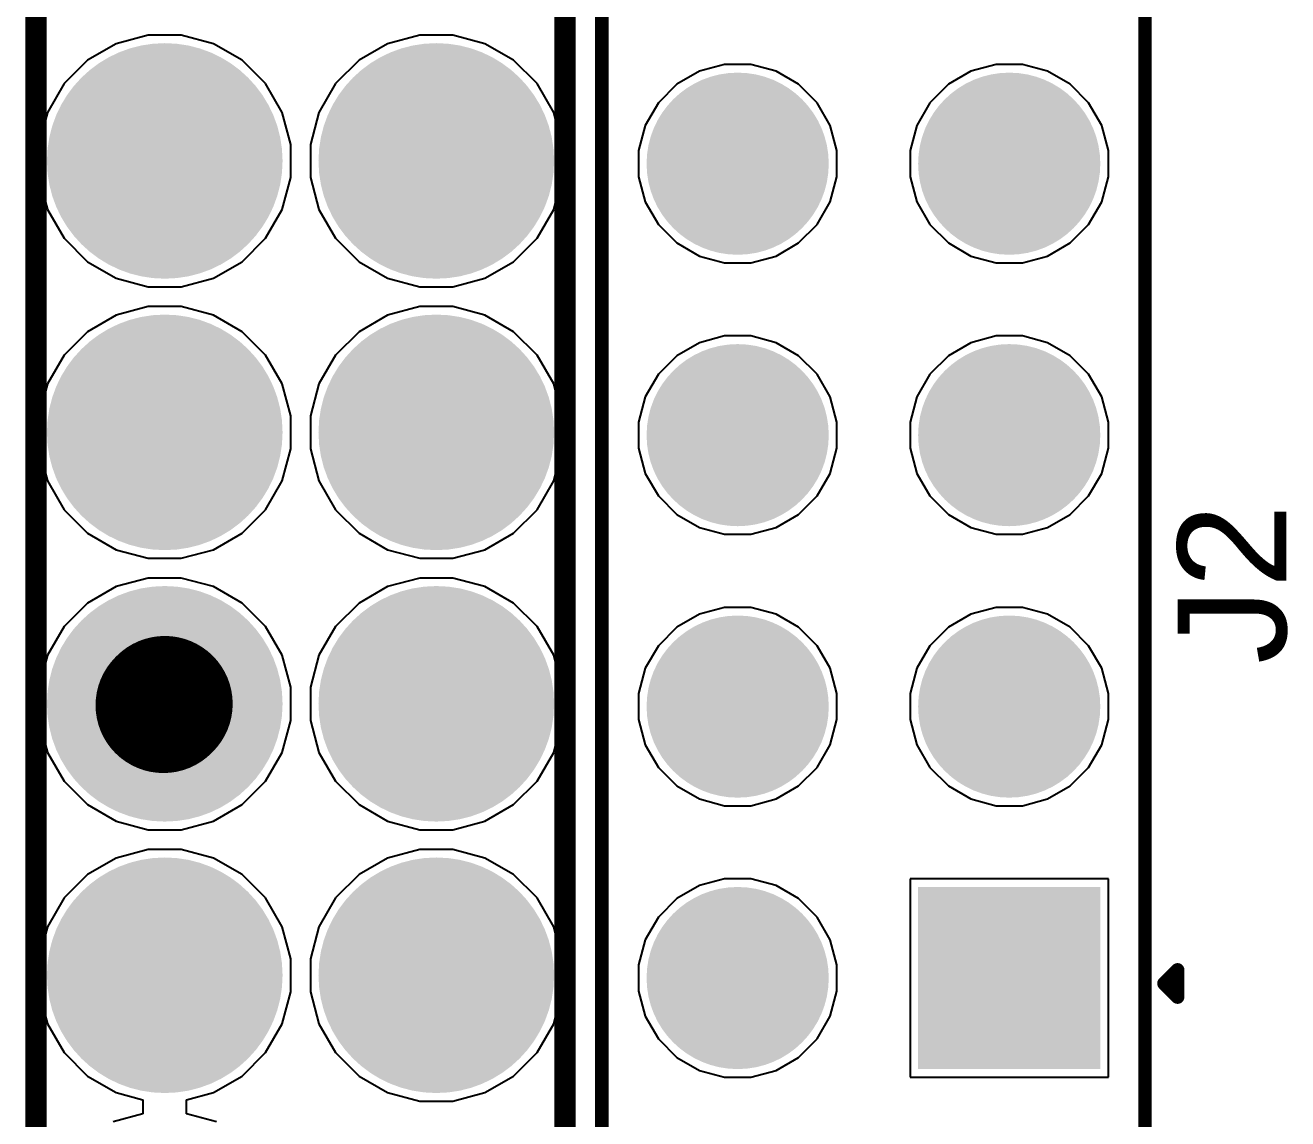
# Model space of a CAD drawing. Header units: millimetres. Extents: x -11 to 156, y -11 to 109.
# Drawn here: x 134.59 to 146.39, y 6.89 to 17.12 of the extents above; entities that cross this region are included whole.
import ezdxf

# ---------------------------------------------------------------- set-up
doc = ezdxf.new("R2010")
doc.units = ezdxf.units.MM
for name, color, linetype in [('BottomLayer', 5, 'Continuous'), ('BottomSolder', 6, 'Continuous'), ('MultiLayer', 9, 'Continuous'), ('PadHoleLayer', 156, 'Continuous'), ('TopLayer', 1, 'Continuous'), ('TopOverlay', 2, 'Continuous'), ('TopSolder', 216, 'Continuous')]:
    doc.layers.add(name, color=color, linetype=linetype)
doc.styles.add('Arial', font='', dxfattribs={"height": 0.2})
doc.styles.get('Arial').set_extended_font_data('Arial')

# ---------------------------------------------------------------- blocks, each defined once
blk = doc.blocks.new('HDR_2_4_F______H______88')
at = {"layer": 'BottomLayer'}
h = blk.add_hatch(color=5, dxfattribs=at)
edge = h.paths.add_edge_path()
edge.add_arc((-3.81, 1.27), 0.75, 0, 360)
h = blk.add_hatch(color=5, dxfattribs=at)
edge = h.paths.add_edge_path()
edge.add_arc((-1.27, 1.27), 0.75, 0, 360)
h = blk.add_hatch(color=5, dxfattribs=at)
edge = h.paths.add_edge_path()
edge.add_arc((1.27, 1.27), 0.75, 0, 360)
h = blk.add_hatch(color=5, dxfattribs=at)
edge = h.paths.add_edge_path()
edge.add_arc((3.81, 1.27), 0.75, 0, 360)
blk.add_hatch(color=5, dxfattribs=at).paths.add_polyline_path([(-4.56, -0.52), (-3.06, -0.52), (-3.06, -2.02), (-4.56, -2.02)])
h = blk.add_hatch(color=5, dxfattribs=at)
edge = h.paths.add_edge_path()
edge.add_arc((-1.27, -1.27), 0.75, 0, 360)
h = blk.add_hatch(color=5, dxfattribs=at)
edge = h.paths.add_edge_path()
edge.add_arc((1.27, -1.27), 0.75, 0, 360)
h = blk.add_hatch(color=5, dxfattribs=at)
edge = h.paths.add_edge_path()
edge.add_arc((3.81, -1.27), 0.75, 0, 360)
at = {"layer": 'BottomSolder'}
h = blk.add_hatch(color=6, dxfattribs=at)
edge = h.paths.add_edge_path()
edge.add_arc((-3.81, 1.27), 0.852, 0, 360)
h = blk.add_hatch(color=6, dxfattribs=at)
edge = h.paths.add_edge_path()
edge.add_arc((-1.27, 1.27), 0.852, 0, 360)
h = blk.add_hatch(color=6, dxfattribs=at)
edge = h.paths.add_edge_path()
edge.add_arc((1.27, 1.27), 0.852, 0, 360)
h = blk.add_hatch(color=6, dxfattribs=at)
edge = h.paths.add_edge_path()
edge.add_arc((3.81, 1.27), 0.852, 0, 360)
blk.add_hatch(color=6, dxfattribs=at).paths.add_polyline_path([(-4.662, -0.418), (-2.958, -0.418), (-2.958, -2.122), (-4.662, -2.122)])
h = blk.add_hatch(color=6, dxfattribs=at)
edge = h.paths.add_edge_path()
edge.add_arc((-1.27, -1.27), 0.852, 0, 360)
h = blk.add_hatch(color=6, dxfattribs=at)
edge = h.paths.add_edge_path()
edge.add_arc((1.27, -1.27), 0.852, 0, 360)
h = blk.add_hatch(color=6, dxfattribs=at)
edge = h.paths.add_edge_path()
edge.add_arc((3.81, -1.27), 0.852, 0, 360)
at = {"layer": 'MultiLayer'}
h = blk.add_hatch(color=9, dxfattribs=at)
edge = h.paths.add_edge_path()
edge.add_arc((-3.81, 1.27), 0.75, 0, 360)
h = blk.add_hatch(color=9, dxfattribs=at)
edge = h.paths.add_edge_path()
edge.add_arc((-1.27, 1.27), 0.75, 0, 360)
h = blk.add_hatch(color=9, dxfattribs=at)
edge = h.paths.add_edge_path()
edge.add_arc((1.27, 1.27), 0.75, 0, 360)
h = blk.add_hatch(color=9, dxfattribs=at)
edge = h.paths.add_edge_path()
edge.add_arc((3.81, 1.27), 0.75, 0, 360)
blk.add_hatch(color=9, dxfattribs=at).paths.add_polyline_path([(-4.56, -0.52), (-3.06, -0.52), (-3.06, -2.02), (-4.56, -2.02)])
h = blk.add_hatch(color=9, dxfattribs=at)
edge = h.paths.add_edge_path()
edge.add_arc((-1.27, -1.27), 0.75, 0, 360)
h = blk.add_hatch(color=9, dxfattribs=at)
edge = h.paths.add_edge_path()
edge.add_arc((1.27, -1.27), 0.75, 0, 360)
h = blk.add_hatch(color=9, dxfattribs=at)
edge = h.paths.add_edge_path()
edge.add_arc((3.81, -1.27), 0.75, 0, 360)
at = {"layer": 'PadHoleLayer'}
h = blk.add_hatch(color=156, dxfattribs=at)
edge = h.paths.add_edge_path()
edge.add_arc((-3.81, 1.27), 0.45, 0, 360)
h = blk.add_hatch(color=156, dxfattribs=at)
edge = h.paths.add_edge_path()
edge.add_arc((-1.27, 1.27), 0.45, 0, 360)
h = blk.add_hatch(color=156, dxfattribs=at)
edge = h.paths.add_edge_path()
edge.add_arc((1.27, 1.27), 0.45, 0, 360)
h = blk.add_hatch(color=156, dxfattribs=at)
edge = h.paths.add_edge_path()
edge.add_arc((3.81, 1.27), 0.45, 0, 360)
h = blk.add_hatch(color=156, dxfattribs=at)
edge = h.paths.add_edge_path()
edge.add_arc((-3.81, -1.27), 0.45, 0, 360)
h = blk.add_hatch(color=156, dxfattribs=at)
edge = h.paths.add_edge_path()
edge.add_arc((-1.27, -1.27), 0.45, 0, 360)
h = blk.add_hatch(color=156, dxfattribs=at)
edge = h.paths.add_edge_path()
edge.add_arc((1.27, -1.27), 0.45, 0, 360)
h = blk.add_hatch(color=156, dxfattribs=at)
edge = h.paths.add_edge_path()
edge.add_arc((3.81, -1.27), 0.45, 0, 360)
at = {"layer": 'TopLayer'}
h = blk.add_hatch(color=1, dxfattribs=at)
edge = h.paths.add_edge_path()
edge.add_arc((-3.81, 1.27), 0.75, 0, 360)
h = blk.add_hatch(color=1, dxfattribs=at)
edge = h.paths.add_edge_path()
edge.add_arc((-1.27, 1.27), 0.75, 0, 360)
h = blk.add_hatch(color=1, dxfattribs=at)
edge = h.paths.add_edge_path()
edge.add_arc((1.27, 1.27), 0.75, 0, 360)
h = blk.add_hatch(color=1, dxfattribs=at)
edge = h.paths.add_edge_path()
edge.add_arc((3.81, 1.27), 0.75, 0, 360)
blk.add_hatch(color=1, dxfattribs=at).paths.add_polyline_path([(-4.56, -0.52), (-3.06, -0.52), (-3.06, -2.02), (-4.56, -2.02)])
h = blk.add_hatch(color=1, dxfattribs=at)
edge = h.paths.add_edge_path()
edge.add_arc((-1.27, -1.27), 0.75, 0, 360)
h = blk.add_hatch(color=1, dxfattribs=at)
edge = h.paths.add_edge_path()
edge.add_arc((1.27, -1.27), 0.75, 0, 360)
h = blk.add_hatch(color=1, dxfattribs=at)
edge = h.paths.add_edge_path()
edge.add_arc((3.81, -1.27), 0.75, 0, 360)
at = {"layer": 'TopSolder'}
h = blk.add_hatch(color=216, dxfattribs=at)
edge = h.paths.add_edge_path()
edge.add_arc((-3.81, 1.27), 0.852, 0, 360)
h = blk.add_hatch(color=216, dxfattribs=at)
edge = h.paths.add_edge_path()
edge.add_arc((-1.27, 1.27), 0.852, 0, 360)
h = blk.add_hatch(color=216, dxfattribs=at)
edge = h.paths.add_edge_path()
edge.add_arc((1.27, 1.27), 0.852, 0, 360)
h = blk.add_hatch(color=216, dxfattribs=at)
edge = h.paths.add_edge_path()
edge.add_arc((3.81, 1.27), 0.852, 0, 360)
blk.add_hatch(color=216, dxfattribs=at).paths.add_polyline_path([(-4.662, -0.418), (-2.958, -0.418), (-2.958, -2.122), (-4.662, -2.122)])
h = blk.add_hatch(color=216, dxfattribs=at)
edge = h.paths.add_edge_path()
edge.add_arc((-1.27, -1.27), 0.852, 0, 360)
h = blk.add_hatch(color=216, dxfattribs=at)
edge = h.paths.add_edge_path()
edge.add_arc((1.27, -1.27), 0.852, 0, 360)
h = blk.add_hatch(color=216, dxfattribs=at)
edge = h.paths.add_edge_path()
edge.add_arc((3.81, -1.27), 0.852, 0, 360)
at = {"layer": 'TopOverlay', "const_width": 0.127}
for points in [[(-5.359, 2.54), (5.359, 2.54)], [(-5.359, 2.54), (-5.359, -2.54)], [(5.359, 2.54), (5.359, -2.54)], [(-5.359, -2.54), (5.359, -2.54)], [(-3.861, -2.718), (-3.988, -2.845)], [(-3.861, -2.718), (-3.734, -2.845)], [(-3.988, -2.845), (-3.734, -2.845)]]:
    blk.add_lwpolyline(points, dxfattribs=at)
at = {"layer": 'TopOverlay', "const_width": 0.0635}
for points in [[(-5.391, 2.54, 1), (-5.328, 2.54, 1)], [(-5.391, 2.54, 1), (-5.328, 2.54, 1)], [(5.328, 2.54, 1), (5.391, 2.54, 1)], [(5.328, 2.54, 1), (5.391, 2.54, 1)], [(-5.391, -2.54, 1), (-5.328, -2.54, 1)], [(-5.391, -2.54, 1), (-5.328, -2.54, 1)], [(5.328, -2.54, 1), (5.391, -2.54, 1)], [(5.328, -2.54, 1), (5.391, -2.54, 1)], [(-3.893, -2.718, 1), (-3.829, -2.718, 1)], [(-3.893, -2.718, 1), (-3.829, -2.718, 1)], [(-4.02, -2.845, 1), (-3.956, -2.845, 1)], [(-4.02, -2.845, 1), (-3.956, -2.845, 1)], [(-3.766, -2.845, 1), (-3.702, -2.845, 1)], [(-3.766, -2.845, 1), (-3.702, -2.845, 1)]]:
    blk.add_lwpolyline(points, format="xyb", close=True, dxfattribs=at)
blk = doc.blocks.new('ESW_132_12_G_D_89')
at = {"layer": 'BottomLayer'}
h = blk.add_hatch(color=5, dxfattribs=at)
edge = h.paths.add_edge_path()
edge.add_arc((-34.29, 1.27), 1, 0, 360)
h = blk.add_hatch(color=5, dxfattribs=at)
edge = h.paths.add_edge_path()
edge.add_arc((-31.75, 1.27), 1, 0, 360)
h = blk.add_hatch(color=5, dxfattribs=at)
edge = h.paths.add_edge_path()
edge.add_arc((-29.21, 1.27), 1, 0, 360)
h = blk.add_hatch(color=5, dxfattribs=at)
edge = h.paths.add_edge_path()
edge.add_arc((-26.67, 1.27), 1, 0, 360)
h = blk.add_hatch(color=5, dxfattribs=at)
edge = h.paths.add_edge_path()
edge.add_arc((-34.29, -1.27), 1, 0, 360)
h = blk.add_hatch(color=5, dxfattribs=at)
edge = h.paths.add_edge_path()
edge.add_arc((-31.75, -1.27), 1, 0, 360)
h = blk.add_hatch(color=5, dxfattribs=at)
edge = h.paths.add_edge_path()
edge.add_arc((-29.21, -1.27), 1, 0, 360)
h = blk.add_hatch(color=5, dxfattribs=at)
edge = h.paths.add_edge_path()
edge.add_arc((-26.67, -1.27), 1, 0, 360)
at = {"layer": 'BottomSolder'}
h = blk.add_hatch(color=6, dxfattribs=at)
edge = h.paths.add_edge_path()
edge.add_arc((-34.29, 1.27), 1.102, 0, 360)
h = blk.add_hatch(color=6, dxfattribs=at)
edge = h.paths.add_edge_path()
edge.add_arc((-31.75, 1.27), 1.102, 0, 360)
h = blk.add_hatch(color=6, dxfattribs=at)
edge = h.paths.add_edge_path()
edge.add_arc((-29.21, 1.27), 1.102, 0, 360)
h = blk.add_hatch(color=6, dxfattribs=at)
edge = h.paths.add_edge_path()
edge.add_arc((-26.67, 1.27), 1.102, 0, 360)
h = blk.add_hatch(color=6, dxfattribs=at)
edge = h.paths.add_edge_path()
edge.add_arc((-34.29, -1.27), 1.102, 0, 360)
h = blk.add_hatch(color=6, dxfattribs=at)
edge = h.paths.add_edge_path()
edge.add_arc((-31.75, -1.27), 1.102, 0, 360)
h = blk.add_hatch(color=6, dxfattribs=at)
edge = h.paths.add_edge_path()
edge.add_arc((-29.21, -1.27), 1.102, 0, 360)
h = blk.add_hatch(color=6, dxfattribs=at)
edge = h.paths.add_edge_path()
edge.add_arc((-26.67, -1.27), 1.102, 0, 360)
at = {"layer": 'MultiLayer'}
h = blk.add_hatch(color=9, dxfattribs=at)
edge = h.paths.add_edge_path()
edge.add_arc((-34.29, 1.27), 1, 0, 360)
h = blk.add_hatch(color=9, dxfattribs=at)
edge = h.paths.add_edge_path()
edge.add_arc((-31.75, 1.27), 1, 0, 360)
h = blk.add_hatch(color=9, dxfattribs=at)
edge = h.paths.add_edge_path()
edge.add_arc((-29.21, 1.27), 1, 0, 360)
h = blk.add_hatch(color=9, dxfattribs=at)
edge = h.paths.add_edge_path()
edge.add_arc((-26.67, 1.27), 1, 0, 360)
h = blk.add_hatch(color=9, dxfattribs=at)
edge = h.paths.add_edge_path()
edge.add_arc((-34.29, -1.27), 1, 0, 360)
h = blk.add_hatch(color=9, dxfattribs=at)
edge = h.paths.add_edge_path()
edge.add_arc((-31.75, -1.27), 1, 0, 360)
h = blk.add_hatch(color=9, dxfattribs=at)
edge = h.paths.add_edge_path()
edge.add_arc((-29.21, -1.27), 1, 0, 360)
h = blk.add_hatch(color=9, dxfattribs=at)
edge = h.paths.add_edge_path()
edge.add_arc((-26.67, -1.27), 1, 0, 360)
at = {"layer": 'PadHoleLayer'}
h = blk.add_hatch(color=156, dxfattribs=at)
edge = h.paths.add_edge_path()
edge.add_arc((-34.29, 1.27), 0.52, 0, 360)
h = blk.add_hatch(color=156, dxfattribs=at)
edge = h.paths.add_edge_path()
edge.add_arc((-31.75, 1.27), 0.52, 0, 360)
h = blk.add_hatch(color=156, dxfattribs=at)
edge = h.paths.add_edge_path()
edge.add_arc((-29.21, 1.27), 0.52, 0, 360)
h = blk.add_hatch(color=156, dxfattribs=at)
edge = h.paths.add_edge_path()
edge.add_arc((-26.67, 1.27), 0.52, 0, 360)
h = blk.add_hatch(color=156, dxfattribs=at)
edge = h.paths.add_edge_path()
edge.add_arc((-34.29, -1.27), 0.52, 0, 360)
h = blk.add_hatch(color=156, dxfattribs=at)
edge = h.paths.add_edge_path()
edge.add_arc((-31.75, -1.27), 0.52, 0, 360)
h = blk.add_hatch(color=156, dxfattribs=at)
edge = h.paths.add_edge_path()
edge.add_arc((-29.21, -1.27), 0.52, 0, 360)
h = blk.add_hatch(color=156, dxfattribs=at)
edge = h.paths.add_edge_path()
edge.add_arc((-26.67, -1.27), 0.52, 0, 360)
at = {"layer": 'TopLayer'}
h = blk.add_hatch(color=1, dxfattribs=at)
edge = h.paths.add_edge_path()
edge.add_arc((-34.29, 1.27), 1, 0, 360)
h = blk.add_hatch(color=1, dxfattribs=at)
edge = h.paths.add_edge_path()
edge.add_arc((-31.75, 1.27), 1, 0, 360)
h = blk.add_hatch(color=1, dxfattribs=at)
edge = h.paths.add_edge_path()
edge.add_arc((-29.21, 1.27), 1, 0, 360)
h = blk.add_hatch(color=1, dxfattribs=at)
edge = h.paths.add_edge_path()
edge.add_arc((-26.67, 1.27), 1, 0, 360)
h = blk.add_hatch(color=1, dxfattribs=at)
edge = h.paths.add_edge_path()
edge.add_arc((-34.29, -1.27), 1, 0, 360)
h = blk.add_hatch(color=1, dxfattribs=at)
edge = h.paths.add_edge_path()
edge.add_arc((-31.75, -1.27), 1, 0, 360)
h = blk.add_hatch(color=1, dxfattribs=at)
edge = h.paths.add_edge_path()
edge.add_arc((-29.21, -1.27), 1, 0, 360)
h = blk.add_hatch(color=1, dxfattribs=at)
edge = h.paths.add_edge_path()
edge.add_arc((-26.67, -1.27), 1, 0, 360)
at = {"layer": 'TopSolder'}
h = blk.add_hatch(color=216, dxfattribs=at)
edge = h.paths.add_edge_path()
edge.add_arc((-34.29, 1.27), 1.102, 0, 360)
h = blk.add_hatch(color=216, dxfattribs=at)
edge = h.paths.add_edge_path()
edge.add_arc((-31.75, 1.27), 1.102, 0, 360)
h = blk.add_hatch(color=216, dxfattribs=at)
edge = h.paths.add_edge_path()
edge.add_arc((-29.21, 1.27), 1.102, 0, 360)
h = blk.add_hatch(color=216, dxfattribs=at)
edge = h.paths.add_edge_path()
edge.add_arc((-26.67, 1.27), 1.102, 0, 360)
h = blk.add_hatch(color=216, dxfattribs=at)
edge = h.paths.add_edge_path()
edge.add_arc((-34.29, -1.27), 1.102, 0, 360)
h = blk.add_hatch(color=216, dxfattribs=at)
edge = h.paths.add_edge_path()
edge.add_arc((-31.75, -1.27), 1.102, 0, 360)
h = blk.add_hatch(color=216, dxfattribs=at)
edge = h.paths.add_edge_path()
edge.add_arc((-29.21, -1.27), 1.102, 0, 360)
h = blk.add_hatch(color=216, dxfattribs=at)
edge = h.paths.add_edge_path()
edge.add_arc((-26.67, -1.27), 1.102, 0, 360)
at = {"layer": 'TopOverlay', "const_width": 0.2}
for points in [[(-40.895, 2.475), (40.895, 2.475)], [(-40.895, -2.475), (40.895, -2.475)]]:
    blk.add_lwpolyline(points, dxfattribs=at)

msp = doc.modelspace()

# ---------------------------------------------------------------- linework, layer by layer
at = {"layer": 'BottomLayer'}
for p, q in [((135.735, 17.027), (135.435, 16.947)), ((136.045, 17.027), (135.735, 17.027)), ((136.345, 16.947), (136.045, 17.027)), ((138.275, 17.027), (137.975, 16.947)), ((138.585, 17.027), (138.275, 17.027)), ((138.885, 16.947), (138.585, 17.027)), ((135.435, 16.947), (135.167, 16.792)), ((136.613, 16.792), (136.345, 16.947)), ((137.975, 16.947), (137.707, 16.792)), ((139.153, 16.792), (138.885, 16.947)), ((135.167, 16.792), (134.948, 16.573)), ((136.832, 16.573), (136.613, 16.792)), ((137.707, 16.792), (137.488, 16.573)), ((139.372, 16.573), (139.153, 16.792)), ((140.891, 16.689), (140.68, 16.567)), ((141.127, 16.752), (140.891, 16.689)), ((141.372, 16.752), (141.127, 16.752)), ((141.608, 16.689), (141.372, 16.752)), ((141.819, 16.567), (141.608, 16.689)), ((143.431, 16.689), (143.22, 16.567)), ((143.667, 16.752), (143.431, 16.689)), ((143.912, 16.752), (143.667, 16.752)), ((144.148, 16.689), (143.912, 16.752)), ((144.359, 16.567), (144.148, 16.689)), ((134.948, 16.573), (134.792, 16.304)), ((136.988, 16.304), (136.832, 16.573)), ((137.488, 16.573), (137.332, 16.304)), ((139.528, 16.304), (139.372, 16.573)), ((140.68, 16.567), (140.507, 16.394)), ((141.992, 16.394), (141.819, 16.567)), ((143.22, 16.567), (143.047, 16.394)), ((144.532, 16.394), (144.359, 16.567)), ((134.792, 16.304), (134.712, 16.005)), ((137.068, 16.005), (136.988, 16.304)), ((137.332, 16.304), (137.252, 16.005)), ((139.608, 16.005), (139.528, 16.304)), ((140.507, 16.394), (140.385, 16.182)), ((142.114, 16.182), (141.992, 16.394)), ((143.047, 16.394), (142.925, 16.182)), ((144.654, 16.182), (144.532, 16.394)), ((140.385, 16.182), (140.322, 15.946)), ((142.177, 15.946), (142.114, 16.182)), ((142.925, 16.182), (142.862, 15.946)), ((144.717, 15.946), (144.654, 16.182)), ((134.712, 16.005), (134.712, 15.695)), ((137.068, 15.695), (137.068, 16.005)), ((137.252, 16.005), (137.252, 15.695)), ((139.608, 15.695), (139.608, 16.005)), ((140.322, 15.946), (140.322, 15.702)), ((142.177, 15.702), (142.177, 15.946)), ((142.862, 15.946), (142.862, 15.702)), ((144.717, 15.702), (144.717, 15.946)), ((134.712, 15.695), (134.792, 15.395)), ((136.988, 15.395), (137.068, 15.695)), ((137.252, 15.695), (137.332, 15.395)), ((139.528, 15.395), (139.608, 15.695)), ((140.322, 15.702), (140.385, 15.466)), ((142.114, 15.466), (142.177, 15.702)), ((142.862, 15.702), (142.925, 15.466)), ((144.654, 15.466), (144.717, 15.702)), ((134.792, 15.395), (134.948, 15.126)), ((136.832, 15.126), (136.988, 15.395)), ((137.332, 15.395), (137.488, 15.126)), ((139.372, 15.126), (139.528, 15.395)), ((140.385, 15.466), (140.507, 15.255)), ((141.992, 15.255), (142.114, 15.466)), ((142.925, 15.466), (143.047, 15.255)), ((144.532, 15.255), (144.654, 15.466)), ((140.507, 15.255), (140.68, 15.082)), ((141.819, 15.082), (141.992, 15.255)), ((143.047, 15.255), (143.22, 15.082)), ((144.359, 15.082), (144.532, 15.255)), ((134.948, 15.126), (135.167, 14.907)), ((136.613, 14.907), (136.832, 15.126)), ((137.488, 15.126), (137.707, 14.907)), ((139.153, 14.907), (139.372, 15.126)), ((140.68, 15.082), (140.891, 14.96)), ((141.608, 14.96), (141.819, 15.082)), ((143.22, 15.082), (143.431, 14.96)), ((144.148, 14.96), (144.359, 15.082)), ((135.167, 14.907), (135.435, 14.752)), ((136.345, 14.752), (136.613, 14.907)), ((137.707, 14.907), (137.975, 14.752)), ((138.885, 14.752), (139.153, 14.907)), ((140.891, 14.96), (141.127, 14.896)), ((141.127, 14.896), (141.372, 14.896)), ((141.372, 14.896), (141.608, 14.96)), ((143.431, 14.96), (143.667, 14.896)), ((143.667, 14.896), (143.912, 14.896)), ((143.912, 14.896), (144.148, 14.96)), ((135.435, 14.752), (135.735, 14.672)), ((135.735, 14.672), (136.045, 14.672)), ((136.045, 14.672), (136.345, 14.752)), ((137.975, 14.752), (138.275, 14.672)), ((138.275, 14.672), (138.585, 14.672)), ((138.585, 14.672), (138.885, 14.752)), ((135.735, 14.487), (135.435, 14.407)), ((136.045, 14.487), (135.735, 14.487)), ((136.345, 14.407), (136.045, 14.487)), ((138.275, 14.487), (137.975, 14.407)), ((138.585, 14.487), (138.275, 14.487)), ((138.885, 14.407), (138.585, 14.487)), ((135.435, 14.407), (135.167, 14.252)), ((136.613, 14.252), (136.345, 14.407)), ((137.975, 14.407), (137.707, 14.252)), ((139.153, 14.252), (138.885, 14.407)), ((135.167, 14.252), (134.948, 14.033)), ((136.832, 14.033), (136.613, 14.252)), ((137.707, 14.252), (137.488, 14.033)), ((139.372, 14.033), (139.153, 14.252)), ((141.127, 14.212), (140.891, 14.149)), ((141.372, 14.212), (141.127, 14.212)), ((141.608, 14.149), (141.372, 14.212)), ((143.667, 14.212), (143.431, 14.149)), ((143.912, 14.212), (143.667, 14.212)), ((144.148, 14.149), (143.912, 14.212)), ((140.891, 14.149), (140.68, 14.027)), ((141.819, 14.027), (141.608, 14.149)), ((143.431, 14.149), (143.22, 14.027)), ((144.359, 14.027), (144.148, 14.149)), ((134.948, 14.033), (134.792, 13.764)), ((136.988, 13.764), (136.832, 14.033)), ((137.488, 14.033), (137.332, 13.764)), ((139.528, 13.764), (139.372, 14.033)), ((140.68, 14.027), (140.507, 13.854)), ((141.992, 13.854), (141.819, 14.027)), ((143.22, 14.027), (143.047, 13.854)), ((144.532, 13.854), (144.359, 14.027)), ((140.507, 13.854), (140.385, 13.642)), ((142.114, 13.642), (141.992, 13.854)), ((143.047, 13.854), (142.925, 13.642)), ((144.654, 13.642), (144.532, 13.854)), ((134.792, 13.764), (134.712, 13.465)), ((137.068, 13.465), (136.988, 13.764)), ((137.332, 13.764), (137.252, 13.465)), ((139.608, 13.465), (139.528, 13.764)), ((140.385, 13.642), (140.322, 13.406)), ((142.177, 13.406), (142.114, 13.642)), ((142.925, 13.642), (142.862, 13.406)), ((144.717, 13.406), (144.654, 13.642)), ((134.712, 13.465), (134.712, 13.155)), ((137.068, 13.155), (137.068, 13.465)), ((137.252, 13.465), (137.252, 13.155)), ((139.608, 13.155), (139.608, 13.465)), ((140.322, 13.406), (140.322, 13.162)), ((142.177, 13.162), (142.177, 13.406)), ((142.862, 13.406), (142.862, 13.162)), ((144.717, 13.162), (144.717, 13.406)), ((134.712, 13.155), (134.792, 12.855)), ((136.988, 12.855), (137.068, 13.155)), ((137.252, 13.155), (137.332, 12.855)), ((139.528, 12.855), (139.608, 13.155)), ((140.322, 13.162), (140.385, 12.926)), ((142.114, 12.926), (142.177, 13.162)), ((142.862, 13.162), (142.925, 12.926)), ((144.654, 12.926), (144.717, 13.162)), ((140.385, 12.926), (140.507, 12.715)), ((141.992, 12.715), (142.114, 12.926)), ((142.925, 12.926), (143.047, 12.715)), ((144.532, 12.715), (144.654, 12.926)), ((134.792, 12.855), (134.948, 12.586)), ((136.832, 12.586), (136.988, 12.855)), ((137.332, 12.855), (137.488, 12.586)), ((139.372, 12.586), (139.528, 12.855)), ((140.507, 12.715), (140.68, 12.542)), ((141.819, 12.542), (141.992, 12.715)), ((143.047, 12.715), (143.22, 12.542)), ((144.359, 12.542), (144.532, 12.715)), ((134.948, 12.586), (135.167, 12.367)), ((136.613, 12.367), (136.832, 12.586)), ((137.488, 12.586), (137.707, 12.367)), ((139.153, 12.367), (139.372, 12.586)), ((140.68, 12.542), (140.891, 12.42)), ((141.608, 12.42), (141.819, 12.542)), ((143.22, 12.542), (143.431, 12.42)), ((144.148, 12.42), (144.359, 12.542)), ((140.891, 12.42), (141.127, 12.356)), ((141.372, 12.356), (141.608, 12.42)), ((143.431, 12.42), (143.667, 12.356)), ((143.912, 12.356), (144.148, 12.42)), ((135.167, 12.367), (135.435, 12.212)), ((136.345, 12.212), (136.613, 12.367)), ((137.707, 12.367), (137.975, 12.212)), ((138.885, 12.212), (139.153, 12.367)), ((141.127, 12.356), (141.372, 12.356)), ((143.667, 12.356), (143.912, 12.356)), ((135.435, 12.212), (135.735, 12.132)), ((136.045, 12.132), (136.345, 12.212)), ((137.975, 12.212), (138.275, 12.132)), ((138.585, 12.132), (138.885, 12.212)), ((135.735, 12.132), (136.045, 12.132)), ((138.275, 12.132), (138.585, 12.132)), ((135.735, 11.947), (135.435, 11.867)), ((136.045, 11.947), (135.735, 11.947)), ((136.345, 11.867), (136.045, 11.947)), ((138.275, 11.947), (137.975, 11.867)), ((138.585, 11.947), (138.275, 11.947)), ((138.885, 11.867), (138.585, 11.947)), ((135.435, 11.867), (135.167, 11.712)), ((136.613, 11.712), (136.345, 11.867)), ((137.975, 11.867), (137.707, 11.712)), ((139.153, 11.712), (138.885, 11.867)), ((135.167, 11.712), (134.948, 11.493)), ((136.832, 11.493), (136.613, 11.712)), ((137.707, 11.712), (137.488, 11.493)), ((139.372, 11.493), (139.153, 11.712)), ((140.891, 11.609), (140.68, 11.487)), ((141.127, 11.672), (140.891, 11.609)), ((141.372, 11.672), (141.127, 11.672)), ((141.608, 11.609), (141.372, 11.672)), ((141.819, 11.487), (141.608, 11.609)), ((143.431, 11.609), (143.22, 11.487)), ((143.667, 11.672), (143.431, 11.609)), ((143.912, 11.672), (143.667, 11.672)), ((144.148, 11.609), (143.912, 11.672)), ((144.359, 11.487), (144.148, 11.609)), ((134.948, 11.493), (134.792, 11.224)), ((136.988, 11.224), (136.832, 11.493)), ((137.488, 11.493), (137.332, 11.224)), ((139.528, 11.224), (139.372, 11.493)), ((140.68, 11.487), (140.507, 11.314)), ((141.992, 11.314), (141.819, 11.487)), ((143.22, 11.487), (143.047, 11.314)), ((144.532, 11.314), (144.359, 11.487)), ((134.792, 11.224), (134.712, 10.925)), ((137.068, 10.925), (136.988, 11.224)), ((137.332, 11.224), (137.252, 10.925)), ((139.608, 10.925), (139.528, 11.224)), ((140.507, 11.314), (140.385, 11.102)), ((142.114, 11.102), (141.992, 11.314)), ((143.047, 11.314), (142.925, 11.102)), ((144.654, 11.102), (144.532, 11.314)), ((140.385, 11.102), (140.322, 10.866)), ((142.177, 10.866), (142.114, 11.102)), ((142.925, 11.102), (142.862, 10.866)), ((144.717, 10.866), (144.654, 11.102)), ((134.712, 10.925), (134.712, 10.615)), ((137.068, 10.615), (137.068, 10.925)), ((137.252, 10.925), (137.252, 10.615)), ((139.608, 10.615), (139.608, 10.925)), ((140.322, 10.866), (140.322, 10.622)), ((142.177, 10.622), (142.177, 10.866)), ((142.862, 10.866), (142.862, 10.622)), ((144.717, 10.622), (144.717, 10.866)), ((134.712, 10.615), (134.792, 10.315)), ((136.988, 10.315), (137.068, 10.615)), ((137.252, 10.615), (137.332, 10.315)), ((139.528, 10.315), (139.608, 10.615)), ((140.322, 10.622), (140.385, 10.386)), ((142.114, 10.386), (142.177, 10.622)), ((142.862, 10.622), (142.925, 10.386)), ((144.654, 10.386), (144.717, 10.622)), ((134.792, 10.315), (134.948, 10.046)), ((136.832, 10.046), (136.988, 10.315)), ((137.332, 10.315), (137.488, 10.046)), ((139.372, 10.046), (139.528, 10.315)), ((140.385, 10.386), (140.507, 10.175)), ((141.992, 10.175), (142.114, 10.386)), ((142.925, 10.386), (143.047, 10.175)), ((144.532, 10.175), (144.654, 10.386)), ((140.507, 10.175), (140.68, 10.002)), ((141.819, 10.002), (141.992, 10.175)), ((143.047, 10.175), (143.22, 10.002)), ((144.359, 10.002), (144.532, 10.175)), ((134.948, 10.046), (135.167, 9.827)), ((136.613, 9.827), (136.832, 10.046)), ((137.488, 10.046), (137.707, 9.827)), ((139.153, 9.827), (139.372, 10.046)), ((140.68, 10.002), (140.891, 9.88)), ((141.608, 9.88), (141.819, 10.002)), ((143.22, 10.002), (143.431, 9.88)), ((144.148, 9.88), (144.359, 10.002)), ((135.167, 9.827), (135.435, 9.672)), ((136.345, 9.672), (136.613, 9.827)), ((137.707, 9.827), (137.975, 9.672)), ((138.885, 9.672), (139.153, 9.827)), ((140.891, 9.88), (141.127, 9.816)), ((141.127, 9.816), (141.372, 9.816)), ((141.372, 9.816), (141.608, 9.88)), ((143.431, 9.88), (143.667, 9.816)), ((143.667, 9.816), (143.912, 9.816)), ((143.912, 9.816), (144.148, 9.88)), ((135.435, 9.672), (135.735, 9.592)), ((135.735, 9.592), (136.045, 9.592)), ((136.045, 9.592), (136.345, 9.672)), ((137.975, 9.672), (138.275, 9.592)), ((138.275, 9.592), (138.585, 9.592)), ((138.585, 9.592), (138.885, 9.672)), ((135.735, 9.407), (135.435, 9.327)), ((136.045, 9.407), (135.735, 9.407)), ((136.345, 9.327), (136.045, 9.407)), ((138.275, 9.407), (137.975, 9.327)), ((138.585, 9.407), (138.275, 9.407)), ((138.885, 9.327), (138.585, 9.407)), ((135.435, 9.327), (135.167, 9.172)), ((136.613, 9.172), (136.345, 9.327)), ((137.975, 9.327), (137.707, 9.172)), ((139.153, 9.172), (138.885, 9.327)), ((135.167, 9.172), (134.948, 8.953)), ((136.832, 8.953), (136.613, 9.172)), ((137.707, 9.172), (137.488, 8.953)), ((139.372, 8.953), (139.153, 9.172)), ((141.127, 9.132), (140.891, 9.069)), ((141.372, 9.132), (141.127, 9.132)), ((141.608, 9.069), (141.372, 9.132)), ((144.717, 9.132), (142.862, 9.132)), ((142.862, 9.132), (142.862, 7.276)), ((144.717, 7.276), (144.717, 9.132)), ((140.891, 9.069), (140.68, 8.947)), ((141.819, 8.947), (141.608, 9.069)), ((134.948, 8.953), (134.792, 8.684)), ((136.988, 8.684), (136.832, 8.953)), ((137.488, 8.953), (137.332, 8.684)), ((139.528, 8.684), (139.372, 8.953)), ((140.68, 8.947), (140.507, 8.774)), ((141.992, 8.774), (141.819, 8.947)), ((140.507, 8.774), (140.385, 8.562)), ((142.114, 8.562), (141.992, 8.774)), ((134.792, 8.684), (134.712, 8.385)), ((137.068, 8.385), (136.988, 8.684)), ((137.332, 8.684), (137.252, 8.385)), ((139.608, 8.385), (139.528, 8.684)), ((140.385, 8.562), (140.322, 8.326)), ((142.177, 8.326), (142.114, 8.562)), ((134.712, 8.385), (134.712, 8.075)), ((137.068, 8.075), (137.068, 8.385)), ((137.252, 8.385), (137.252, 8.075)), ((139.608, 8.075), (139.608, 8.385)), ((140.322, 8.326), (140.322, 8.082)), ((142.177, 8.082), (142.177, 8.326)), ((134.712, 8.075), (134.792, 7.775)), ((136.988, 7.775), (137.068, 8.075)), ((137.252, 8.075), (137.332, 7.775)), ((139.528, 7.775), (139.608, 8.075)), ((140.322, 8.082), (140.385, 7.846)), ((142.114, 7.846), (142.177, 8.082)), ((140.385, 7.846), (140.507, 7.635)), ((141.992, 7.635), (142.114, 7.846)), ((134.792, 7.775), (134.948, 7.506)), ((136.832, 7.506), (136.988, 7.775)), ((137.332, 7.775), (137.488, 7.506)), ((139.372, 7.506), (139.528, 7.775)), ((140.507, 7.635), (140.68, 7.462)), ((141.819, 7.462), (141.992, 7.635)), ((134.948, 7.506), (135.167, 7.287)), ((136.613, 7.287), (136.832, 7.506)), ((137.488, 7.506), (137.707, 7.287)), ((139.153, 7.287), (139.372, 7.506)), ((140.68, 7.462), (140.891, 7.34)), ((141.608, 7.34), (141.819, 7.462)), ((140.891, 7.34), (141.127, 7.276)), ((141.372, 7.276), (141.608, 7.34)), ((135.167, 7.287), (135.435, 7.132)), ((136.345, 7.132), (136.613, 7.287)), ((137.707, 7.287), (137.975, 7.132)), ((138.885, 7.132), (139.153, 7.287)), ((141.127, 7.276), (141.372, 7.276)), ((142.862, 7.276), (144.717, 7.276)), ((135.435, 7.132), (135.686, 7.065)), ((136.094, 7.065), (136.345, 7.132)), ((137.975, 7.132), (138.275, 7.052)), ((138.585, 7.052), (138.885, 7.132)), ((135.686, 7.065), (135.686, 6.933)), ((136.094, 6.933), (136.094, 7.065)), ((138.275, 7.052), (138.585, 7.052)), ((135.686, 6.933), (135.406, 6.858)), ((136.374, 6.858), (136.094, 6.933))]:
    msp.add_line(p, q, dxfattribs=at)
at = {"layer": 'TopLayer'}
for p, q in [((135.735, 17.027), (135.435, 16.947)), ((136.045, 17.027), (135.735, 17.027)), ((136.345, 16.947), (136.045, 17.027)), ((138.275, 17.027), (137.975, 16.947)), ((138.585, 17.027), (138.275, 17.027)), ((138.885, 16.947), (138.585, 17.027)), ((135.435, 16.947), (135.167, 16.792)), ((136.613, 16.792), (136.345, 16.947)), ((137.975, 16.947), (137.707, 16.792)), ((139.153, 16.792), (138.885, 16.947)), ((135.167, 16.792), (134.948, 16.573)), ((136.832, 16.573), (136.613, 16.792)), ((137.707, 16.792), (137.488, 16.573)), ((139.372, 16.573), (139.153, 16.792)), ((140.891, 16.689), (140.68, 16.567)), ((141.127, 16.752), (140.891, 16.689)), ((141.372, 16.752), (141.127, 16.752)), ((141.608, 16.689), (141.372, 16.752)), ((141.819, 16.567), (141.608, 16.689)), ((143.431, 16.689), (143.22, 16.567)), ((143.667, 16.752), (143.431, 16.689)), ((143.912, 16.752), (143.667, 16.752)), ((144.148, 16.689), (143.912, 16.752)), ((144.359, 16.567), (144.148, 16.689)), ((134.948, 16.573), (134.792, 16.304)), ((136.988, 16.304), (136.832, 16.573)), ((137.488, 16.573), (137.332, 16.304)), ((139.528, 16.304), (139.372, 16.573)), ((140.68, 16.567), (140.507, 16.394)), ((141.992, 16.394), (141.819, 16.567)), ((143.22, 16.567), (143.047, 16.394)), ((144.532, 16.394), (144.359, 16.567)), ((134.792, 16.304), (134.712, 16.005)), ((137.068, 16.005), (136.988, 16.304)), ((137.332, 16.304), (137.252, 16.005)), ((139.608, 16.005), (139.528, 16.304)), ((140.507, 16.394), (140.385, 16.182)), ((142.114, 16.182), (141.992, 16.394)), ((143.047, 16.394), (142.925, 16.182)), ((144.654, 16.182), (144.532, 16.394)), ((140.385, 16.182), (140.322, 15.946)), ((142.177, 15.946), (142.114, 16.182)), ((142.925, 16.182), (142.862, 15.946)), ((144.717, 15.946), (144.654, 16.182)), ((134.712, 16.005), (134.712, 15.695)), ((137.068, 15.695), (137.068, 16.005)), ((137.252, 16.005), (137.252, 15.695)), ((139.608, 15.695), (139.608, 16.005)), ((140.322, 15.946), (140.322, 15.702)), ((142.177, 15.702), (142.177, 15.946)), ((142.862, 15.946), (142.862, 15.702)), ((144.717, 15.702), (144.717, 15.946)), ((134.712, 15.695), (134.792, 15.395)), ((136.988, 15.395), (137.068, 15.695)), ((137.252, 15.695), (137.332, 15.395)), ((139.528, 15.395), (139.608, 15.695)), ((140.322, 15.702), (140.385, 15.466)), ((142.114, 15.466), (142.177, 15.702)), ((142.862, 15.702), (142.925, 15.466)), ((144.654, 15.466), (144.717, 15.702)), ((134.792, 15.395), (134.948, 15.126)), ((136.832, 15.126), (136.988, 15.395)), ((137.332, 15.395), (137.488, 15.126)), ((139.372, 15.126), (139.528, 15.395)), ((140.385, 15.466), (140.507, 15.255)), ((141.992, 15.255), (142.114, 15.466)), ((142.925, 15.466), (143.047, 15.255)), ((144.532, 15.255), (144.654, 15.466)), ((140.507, 15.255), (140.68, 15.082)), ((141.819, 15.082), (141.992, 15.255)), ((143.047, 15.255), (143.22, 15.082)), ((144.359, 15.082), (144.532, 15.255)), ((134.948, 15.126), (135.167, 14.907)), ((136.613, 14.907), (136.832, 15.126)), ((137.488, 15.126), (137.707, 14.907)), ((139.153, 14.907), (139.372, 15.126)), ((140.68, 15.082), (140.891, 14.96)), ((141.608, 14.96), (141.819, 15.082)), ((143.22, 15.082), (143.431, 14.96)), ((144.148, 14.96), (144.359, 15.082)), ((135.167, 14.907), (135.435, 14.752)), ((136.345, 14.752), (136.613, 14.907)), ((137.707, 14.907), (137.975, 14.752)), ((138.885, 14.752), (139.153, 14.907)), ((140.891, 14.96), (141.127, 14.896)), ((141.127, 14.896), (141.372, 14.896)), ((141.372, 14.896), (141.608, 14.96)), ((143.431, 14.96), (143.667, 14.896)), ((143.667, 14.896), (143.912, 14.896)), ((143.912, 14.896), (144.148, 14.96)), ((135.435, 14.752), (135.735, 14.672)), ((135.735, 14.672), (136.045, 14.672)), ((136.045, 14.672), (136.345, 14.752)), ((137.975, 14.752), (138.275, 14.672)), ((138.275, 14.672), (138.585, 14.672)), ((138.585, 14.672), (138.885, 14.752)), ((135.735, 14.487), (135.435, 14.407)), ((136.045, 14.487), (135.735, 14.487)), ((136.345, 14.407), (136.045, 14.487)), ((138.275, 14.487), (137.975, 14.407)), ((138.585, 14.487), (138.275, 14.487)), ((138.885, 14.407), (138.585, 14.487)), ((135.435, 14.407), (135.167, 14.252)), ((136.613, 14.252), (136.345, 14.407)), ((137.975, 14.407), (137.707, 14.252)), ((139.153, 14.252), (138.885, 14.407)), ((135.167, 14.252), (134.948, 14.033)), ((136.832, 14.033), (136.613, 14.252)), ((137.707, 14.252), (137.488, 14.033)), ((139.372, 14.033), (139.153, 14.252)), ((141.127, 14.212), (140.891, 14.149)), ((141.372, 14.212), (141.127, 14.212)), ((141.608, 14.149), (141.372, 14.212)), ((143.667, 14.212), (143.431, 14.149)), ((143.912, 14.212), (143.667, 14.212)), ((144.148, 14.149), (143.912, 14.212)), ((140.891, 14.149), (140.68, 14.027)), ((141.819, 14.027), (141.608, 14.149)), ((143.431, 14.149), (143.22, 14.027)), ((144.359, 14.027), (144.148, 14.149)), ((134.948, 14.033), (134.792, 13.764)), ((136.988, 13.764), (136.832, 14.033)), ((137.488, 14.033), (137.332, 13.764)), ((139.528, 13.764), (139.372, 14.033)), ((140.68, 14.027), (140.507, 13.854)), ((141.992, 13.854), (141.819, 14.027)), ((143.22, 14.027), (143.047, 13.854)), ((144.532, 13.854), (144.359, 14.027)), ((140.507, 13.854), (140.385, 13.642)), ((142.114, 13.642), (141.992, 13.854)), ((143.047, 13.854), (142.925, 13.642)), ((144.654, 13.642), (144.532, 13.854)), ((134.792, 13.764), (134.712, 13.465)), ((137.068, 13.465), (136.988, 13.764)), ((137.332, 13.764), (137.252, 13.465)), ((139.608, 13.465), (139.528, 13.764)), ((140.385, 13.642), (140.322, 13.406)), ((142.177, 13.406), (142.114, 13.642)), ((142.925, 13.642), (142.862, 13.406)), ((144.717, 13.406), (144.654, 13.642)), ((134.712, 13.465), (134.712, 13.155)), ((137.068, 13.155), (137.068, 13.465)), ((137.252, 13.465), (137.252, 13.155)), ((139.608, 13.155), (139.608, 13.465)), ((140.322, 13.406), (140.322, 13.162)), ((142.177, 13.162), (142.177, 13.406)), ((142.862, 13.406), (142.862, 13.162)), ((144.717, 13.162), (144.717, 13.406)), ((134.712, 13.155), (134.792, 12.855)), ((136.988, 12.855), (137.068, 13.155)), ((137.252, 13.155), (137.332, 12.855)), ((139.528, 12.855), (139.608, 13.155)), ((140.322, 13.162), (140.385, 12.926)), ((142.114, 12.926), (142.177, 13.162)), ((142.862, 13.162), (142.925, 12.926)), ((144.654, 12.926), (144.717, 13.162)), ((140.385, 12.926), (140.507, 12.715)), ((141.992, 12.715), (142.114, 12.926)), ((142.925, 12.926), (143.047, 12.715)), ((144.532, 12.715), (144.654, 12.926)), ((134.792, 12.855), (134.948, 12.586)), ((136.832, 12.586), (136.988, 12.855)), ((137.332, 12.855), (137.488, 12.586)), ((139.372, 12.586), (139.528, 12.855)), ((140.507, 12.715), (140.68, 12.542)), ((141.819, 12.542), (141.992, 12.715)), ((143.047, 12.715), (143.22, 12.542)), ((144.359, 12.542), (144.532, 12.715)), ((134.948, 12.586), (135.167, 12.367)), ((136.613, 12.367), (136.832, 12.586)), ((137.488, 12.586), (137.707, 12.367)), ((139.153, 12.367), (139.372, 12.586)), ((140.68, 12.542), (140.891, 12.42)), ((141.608, 12.42), (141.819, 12.542)), ((143.22, 12.542), (143.431, 12.42)), ((144.148, 12.42), (144.359, 12.542)), ((140.891, 12.42), (141.127, 12.356)), ((141.372, 12.356), (141.608, 12.42)), ((143.431, 12.42), (143.667, 12.356)), ((143.912, 12.356), (144.148, 12.42)), ((135.167, 12.367), (135.435, 12.212)), ((136.345, 12.212), (136.613, 12.367)), ((137.707, 12.367), (137.975, 12.212)), ((138.885, 12.212), (139.153, 12.367)), ((141.127, 12.356), (141.372, 12.356)), ((143.667, 12.356), (143.912, 12.356)), ((135.435, 12.212), (135.735, 12.132)), ((136.045, 12.132), (136.345, 12.212)), ((137.975, 12.212), (138.275, 12.132)), ((138.585, 12.132), (138.885, 12.212)), ((135.735, 12.132), (136.045, 12.132)), ((138.275, 12.132), (138.585, 12.132)), ((135.735, 11.947), (135.435, 11.867)), ((136.045, 11.947), (135.735, 11.947)), ((136.345, 11.867), (136.045, 11.947)), ((138.275, 11.947), (137.975, 11.867)), ((138.585, 11.947), (138.275, 11.947)), ((138.885, 11.867), (138.585, 11.947)), ((135.435, 11.867), (135.167, 11.712)), ((136.613, 11.712), (136.345, 11.867)), ((137.975, 11.867), (137.707, 11.712)), ((139.153, 11.712), (138.885, 11.867)), ((135.167, 11.712), (134.948, 11.493)), ((136.832, 11.493), (136.613, 11.712)), ((137.707, 11.712), (137.488, 11.493)), ((139.372, 11.493), (139.153, 11.712)), ((140.891, 11.609), (140.68, 11.487)), ((141.127, 11.672), (140.891, 11.609)), ((141.372, 11.672), (141.127, 11.672)), ((141.608, 11.609), (141.372, 11.672)), ((141.819, 11.487), (141.608, 11.609)), ((143.431, 11.609), (143.22, 11.487)), ((143.667, 11.672), (143.431, 11.609)), ((143.912, 11.672), (143.667, 11.672)), ((144.148, 11.609), (143.912, 11.672)), ((144.359, 11.487), (144.148, 11.609)), ((134.948, 11.493), (134.792, 11.224)), ((136.988, 11.224), (136.832, 11.493)), ((137.488, 11.493), (137.332, 11.224)), ((139.528, 11.224), (139.372, 11.493)), ((140.68, 11.487), (140.507, 11.314)), ((141.992, 11.314), (141.819, 11.487)), ((143.22, 11.487), (143.047, 11.314)), ((144.532, 11.314), (144.359, 11.487)), ((134.792, 11.224), (134.712, 10.925)), ((137.068, 10.925), (136.988, 11.224)), ((137.332, 11.224), (137.252, 10.925)), ((139.608, 10.925), (139.528, 11.224)), ((140.507, 11.314), (140.385, 11.102)), ((142.114, 11.102), (141.992, 11.314)), ((143.047, 11.314), (142.925, 11.102)), ((144.654, 11.102), (144.532, 11.314)), ((140.385, 11.102), (140.322, 10.866)), ((142.177, 10.866), (142.114, 11.102)), ((142.925, 11.102), (142.862, 10.866)), ((144.717, 10.866), (144.654, 11.102)), ((134.712, 10.925), (134.712, 10.615)), ((137.068, 10.615), (137.068, 10.925)), ((137.252, 10.925), (137.252, 10.615)), ((139.608, 10.615), (139.608, 10.925)), ((140.322, 10.866), (140.322, 10.622)), ((142.177, 10.622), (142.177, 10.866)), ((142.862, 10.866), (142.862, 10.622)), ((144.717, 10.622), (144.717, 10.866)), ((134.712, 10.615), (134.792, 10.315)), ((136.988, 10.315), (137.068, 10.615)), ((137.252, 10.615), (137.332, 10.315)), ((139.528, 10.315), (139.608, 10.615)), ((140.322, 10.622), (140.385, 10.386)), ((142.114, 10.386), (142.177, 10.622)), ((142.862, 10.622), (142.925, 10.386)), ((144.654, 10.386), (144.717, 10.622)), ((134.792, 10.315), (134.948, 10.046)), ((136.832, 10.046), (136.988, 10.315)), ((137.332, 10.315), (137.488, 10.046)), ((139.372, 10.046), (139.528, 10.315)), ((140.385, 10.386), (140.507, 10.175)), ((141.992, 10.175), (142.114, 10.386)), ((142.925, 10.386), (143.047, 10.175)), ((144.532, 10.175), (144.654, 10.386)), ((140.507, 10.175), (140.68, 10.002)), ((141.819, 10.002), (141.992, 10.175)), ((143.047, 10.175), (143.22, 10.002)), ((144.359, 10.002), (144.532, 10.175)), ((134.948, 10.046), (135.167, 9.827)), ((136.613, 9.827), (136.832, 10.046)), ((137.488, 10.046), (137.707, 9.827)), ((139.153, 9.827), (139.372, 10.046)), ((140.68, 10.002), (140.891, 9.88)), ((141.608, 9.88), (141.819, 10.002)), ((143.22, 10.002), (143.431, 9.88)), ((144.148, 9.88), (144.359, 10.002)), ((135.167, 9.827), (135.435, 9.672)), ((136.345, 9.672), (136.613, 9.827)), ((137.707, 9.827), (137.975, 9.672)), ((138.885, 9.672), (139.153, 9.827)), ((140.891, 9.88), (141.127, 9.816)), ((141.127, 9.816), (141.372, 9.816)), ((141.372, 9.816), (141.608, 9.88)), ((143.431, 9.88), (143.667, 9.816)), ((143.667, 9.816), (143.912, 9.816)), ((143.912, 9.816), (144.148, 9.88)), ((135.435, 9.672), (135.735, 9.592)), ((135.735, 9.592), (136.045, 9.592)), ((136.045, 9.592), (136.345, 9.672)), ((137.975, 9.672), (138.275, 9.592)), ((138.275, 9.592), (138.585, 9.592)), ((138.585, 9.592), (138.885, 9.672)), ((135.735, 9.407), (135.435, 9.327)), ((136.045, 9.407), (135.735, 9.407)), ((136.345, 9.327), (136.045, 9.407)), ((138.275, 9.407), (137.975, 9.327)), ((138.585, 9.407), (138.275, 9.407)), ((138.885, 9.327), (138.585, 9.407)), ((135.435, 9.327), (135.167, 9.172)), ((136.613, 9.172), (136.345, 9.327)), ((137.975, 9.327), (137.707, 9.172)), ((139.153, 9.172), (138.885, 9.327)), ((135.167, 9.172), (134.948, 8.953)), ((136.832, 8.953), (136.613, 9.172)), ((137.707, 9.172), (137.488, 8.953)), ((139.372, 8.953), (139.153, 9.172)), ((141.127, 9.132), (140.891, 9.069)), ((141.372, 9.132), (141.127, 9.132)), ((141.608, 9.069), (141.372, 9.132)), ((144.717, 9.132), (142.862, 9.132)), ((142.862, 9.132), (142.862, 7.276)), ((144.717, 7.276), (144.717, 9.132)), ((140.891, 9.069), (140.68, 8.947)), ((141.819, 8.947), (141.608, 9.069)), ((134.948, 8.953), (134.792, 8.684)), ((136.988, 8.684), (136.832, 8.953)), ((137.488, 8.953), (137.332, 8.684)), ((139.528, 8.684), (139.372, 8.953)), ((140.68, 8.947), (140.507, 8.774)), ((141.992, 8.774), (141.819, 8.947)), ((140.507, 8.774), (140.385, 8.562)), ((142.114, 8.562), (141.992, 8.774)), ((134.792, 8.684), (134.712, 8.385)), ((137.068, 8.385), (136.988, 8.684)), ((137.332, 8.684), (137.252, 8.385)), ((139.608, 8.385), (139.528, 8.684)), ((140.385, 8.562), (140.322, 8.326)), ((142.177, 8.326), (142.114, 8.562)), ((134.712, 8.385), (134.712, 8.075)), ((137.068, 8.075), (137.068, 8.385)), ((137.252, 8.385), (137.252, 8.075)), ((139.608, 8.075), (139.608, 8.385)), ((140.322, 8.326), (140.322, 8.082)), ((142.177, 8.082), (142.177, 8.326)), ((134.712, 8.075), (134.792, 7.775)), ((136.988, 7.775), (137.068, 8.075)), ((137.252, 8.075), (137.332, 7.775)), ((139.528, 7.775), (139.608, 8.075)), ((140.322, 8.082), (140.385, 7.846)), ((142.114, 7.846), (142.177, 8.082)), ((140.385, 7.846), (140.507, 7.635)), ((141.992, 7.635), (142.114, 7.846)), ((134.792, 7.775), (134.948, 7.506)), ((136.832, 7.506), (136.988, 7.775)), ((137.332, 7.775), (137.488, 7.506)), ((139.372, 7.506), (139.528, 7.775)), ((140.507, 7.635), (140.68, 7.462)), ((141.819, 7.462), (141.992, 7.635)), ((134.948, 7.506), (135.167, 7.287)), ((136.613, 7.287), (136.832, 7.506)), ((137.488, 7.506), (137.707, 7.287)), ((139.153, 7.287), (139.372, 7.506)), ((140.68, 7.462), (140.891, 7.34)), ((141.608, 7.34), (141.819, 7.462)), ((140.891, 7.34), (141.127, 7.276)), ((141.372, 7.276), (141.608, 7.34)), ((135.167, 7.287), (135.435, 7.132)), ((136.345, 7.132), (136.613, 7.287)), ((137.707, 7.287), (137.975, 7.132)), ((138.885, 7.132), (139.153, 7.287)), ((141.127, 7.276), (141.372, 7.276)), ((142.862, 7.276), (144.717, 7.276)), ((135.435, 7.132), (135.686, 7.065)), ((136.094, 7.065), (136.345, 7.132)), ((137.975, 7.132), (138.275, 7.052)), ((138.585, 7.052), (138.885, 7.132)), ((135.686, 7.065), (135.686, 6.933)), ((136.094, 6.933), (136.094, 7.065)), ((138.275, 7.052), (138.585, 7.052)), ((135.686, 6.933), (135.406, 6.858)), ((136.374, 6.858), (136.094, 6.933))]:
    msp.add_line(p, q, dxfattribs=at)
at = {"layer": 'TopLayer', "const_width": 1.27}
msp.add_lwpolyline([(135.877, 10.757), (135.89, 10.77)], dxfattribs=at)
at = {"layer": 'TopLayer', "const_width": 0.635}
for points in [[(135.56, 10.757, 1), (136.195, 10.757, 1)], [(135.573, 10.77, 1), (136.208, 10.77, 1)]]:
    msp.add_lwpolyline(points, format="xyb", close=True, dxfattribs=at)

# ---------------------------------------------------------------- block references
at = {"rotation": 90}
for name, p in [('ESW_132_12_G_D_89', (137.16, 42.52)), ('HDR_2_4_F______H______88', (142.519, 12.014))]:
    msp.add_blockref(name, p, dxfattribs=at)

# ---------------------------------------------------------------- texts
at = {"layer": 'TopOverlay', "style": 'Arial'}
msp.add_text('J2', height=1.016, rotation=90, dxfattribs=at).set_placement((146.38, 11.142))

doc.saveas('drawing.dxf')
